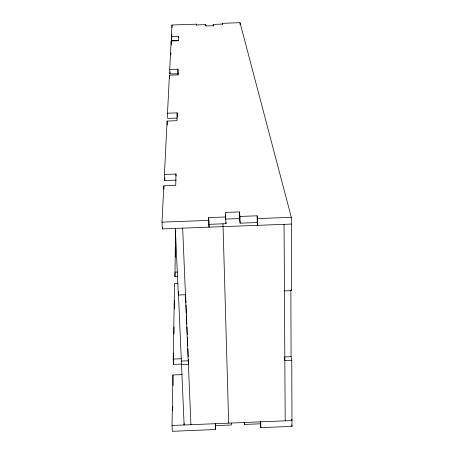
<?xml version="1.0" encoding="UTF-8"?>
<svg xmlns="http://www.w3.org/2000/svg" width="454" height="454" viewBox="0 0 454 454"><rect width="100%" height="100%" fill="white"/><g stroke="black" fill="none" stroke-linecap="round" stroke-linejoin="round"><path stroke-width="0.68" d="M184.125 423.582L184.131 424.984L178.354 291.82L178.326 295.015L185.465 294.737M215.474 423.696L215.661 429.512L172.327 431.3L172.038 425.477L172.929 374.97L181.958 374.612M181.549 364.063L173.468 364.386L173.212 359.057L174.552 283.398L177.877 283.268M177.758 276.679L174.96 276.787L175.482 230.598M172.673 410.808L172.747 406.568M173.11 385.367L172.929 374.97M173.468 364.386L173.661 353.093M173.984 334.025L174.103 326.965M174.415 308.606L174.563 300.134M174.96 276.787L175.023 273.28M175.295 257.151L175.477 246.636M175.726 231.915L175.749 230.513M176.226 180.113L164.706 180.533L164.416 174.444L175.959 174.024L175.743 185.363L163.843 185.799L162.01 222.142L162.345 228.907L291.337 224.072M177.349 118.063L167.742 118.403L167.503 113.216L177.128 112.876L176.981 120.719L167.106 121.07L164.416 174.444M177.962 69.161L178.15 73.679L169.909 73.962L169.711 69.445L177.962 69.161L177.855 74.904L169.421 75.199L167.503 113.216M178.751 40.349L171.544 40.599L171.368 36.598L178.592 36.354L178.507 40.741L171.147 40.991L169.711 69.445M178.127 74.972L178.15 73.679M162.345 228.907L162.413 227.516M164.706 180.533L164.842 177.724M169.909 73.962L170.017 71.851M170.84 54.928L170.942 52.817M171.544 40.599L171.845 34.356M171.368 36.598L171.953 24.998L196.593 24.164L196.644 24.942L205.776 24.635L205.912 25.94L213.476 25.685L213.295 24.38L222.42 24.073L222.284 23.302L240.035 22.7L291.315 217.313L291.553 290.634L284.437 290.906M172.038 425.477L291.973 420.552L291.723 419.156M215.417 424.354L215.457 425.642L231.358 424.989L231.307 423.06M244.235 422.339L244.445 424.45L260.324 423.798L260.806 427.651L291.99 426.368L291.774 360.226L291.082 356.702L290.855 290.299M173.212 359.057L181.311 358.734M181.447 361.078L188.359 360.805L188.297 359.392M284.198 356.98L291.082 356.702M181.435 364.636L188.393 364.358L188.359 360.805M291.774 360.226L284.845 360.504L284.414 358.155M174.75 272.145L177.548 272.037M239.973 216.444L257.123 215.803L257.622 218.567L257.724 225.332L257.225 222.528L240.115 223.169L239.973 216.444L239.343 211.916L225.366 212.432L226.018 223.697L208.885 224.338L208.67 217.614L225.842 216.972M225.542 219.095L239.485 218.573L240.115 223.169M162.01 222.142L208.84 220.389L209.061 227.153L208.885 224.338M257.622 218.567L291.315 217.313M291.269 289.368L291.553 290.634M291.746 424.972L291.99 426.368M225.882 222.381L226.018 223.697M222.993 223.811L228.674 423.151M208.67 217.614L208.84 220.389M215.457 425.642L215.661 429.512M163.843 185.799L164.007 189.273M167.106 121.07L167.288 125.049M175.959 174.024L176.05 176.05M169.421 75.199L169.569 78.491M175.352 228.419L178.326 295.015M185.567 294.374L185.924 302.852M186.015 304.974L186.367 313.453M186.458 315.575L186.815 324.054M186.934 326.88L187.258 334.655M187.377 337.481L187.735 345.965M187.854 348.791L188.183 356.566M182.667 228.141L190.93 424.706M177.128 112.876L177.293 116.769M171.953 24.998L172.06 27.535M171.147 40.991L171.323 45.06M178.592 36.354L178.643 37.688M196.593 24.164L196.639 25.435M205.776 24.635L205.815 25.906M213.295 24.38L213.352 26.292M222.284 23.302L222.312 24.567M225.417 214.43L225.524 218.425M244.4 422.521L244.445 424.45M239.343 211.916L239.485 218.573M240.035 22.7L240.075 24.607M260.721 421.834L260.806 427.651M257.123 215.803L257.225 222.528M260.284 421.221L260.324 423.798M284.051 224.344L285.197 420.83"/></g></svg>
